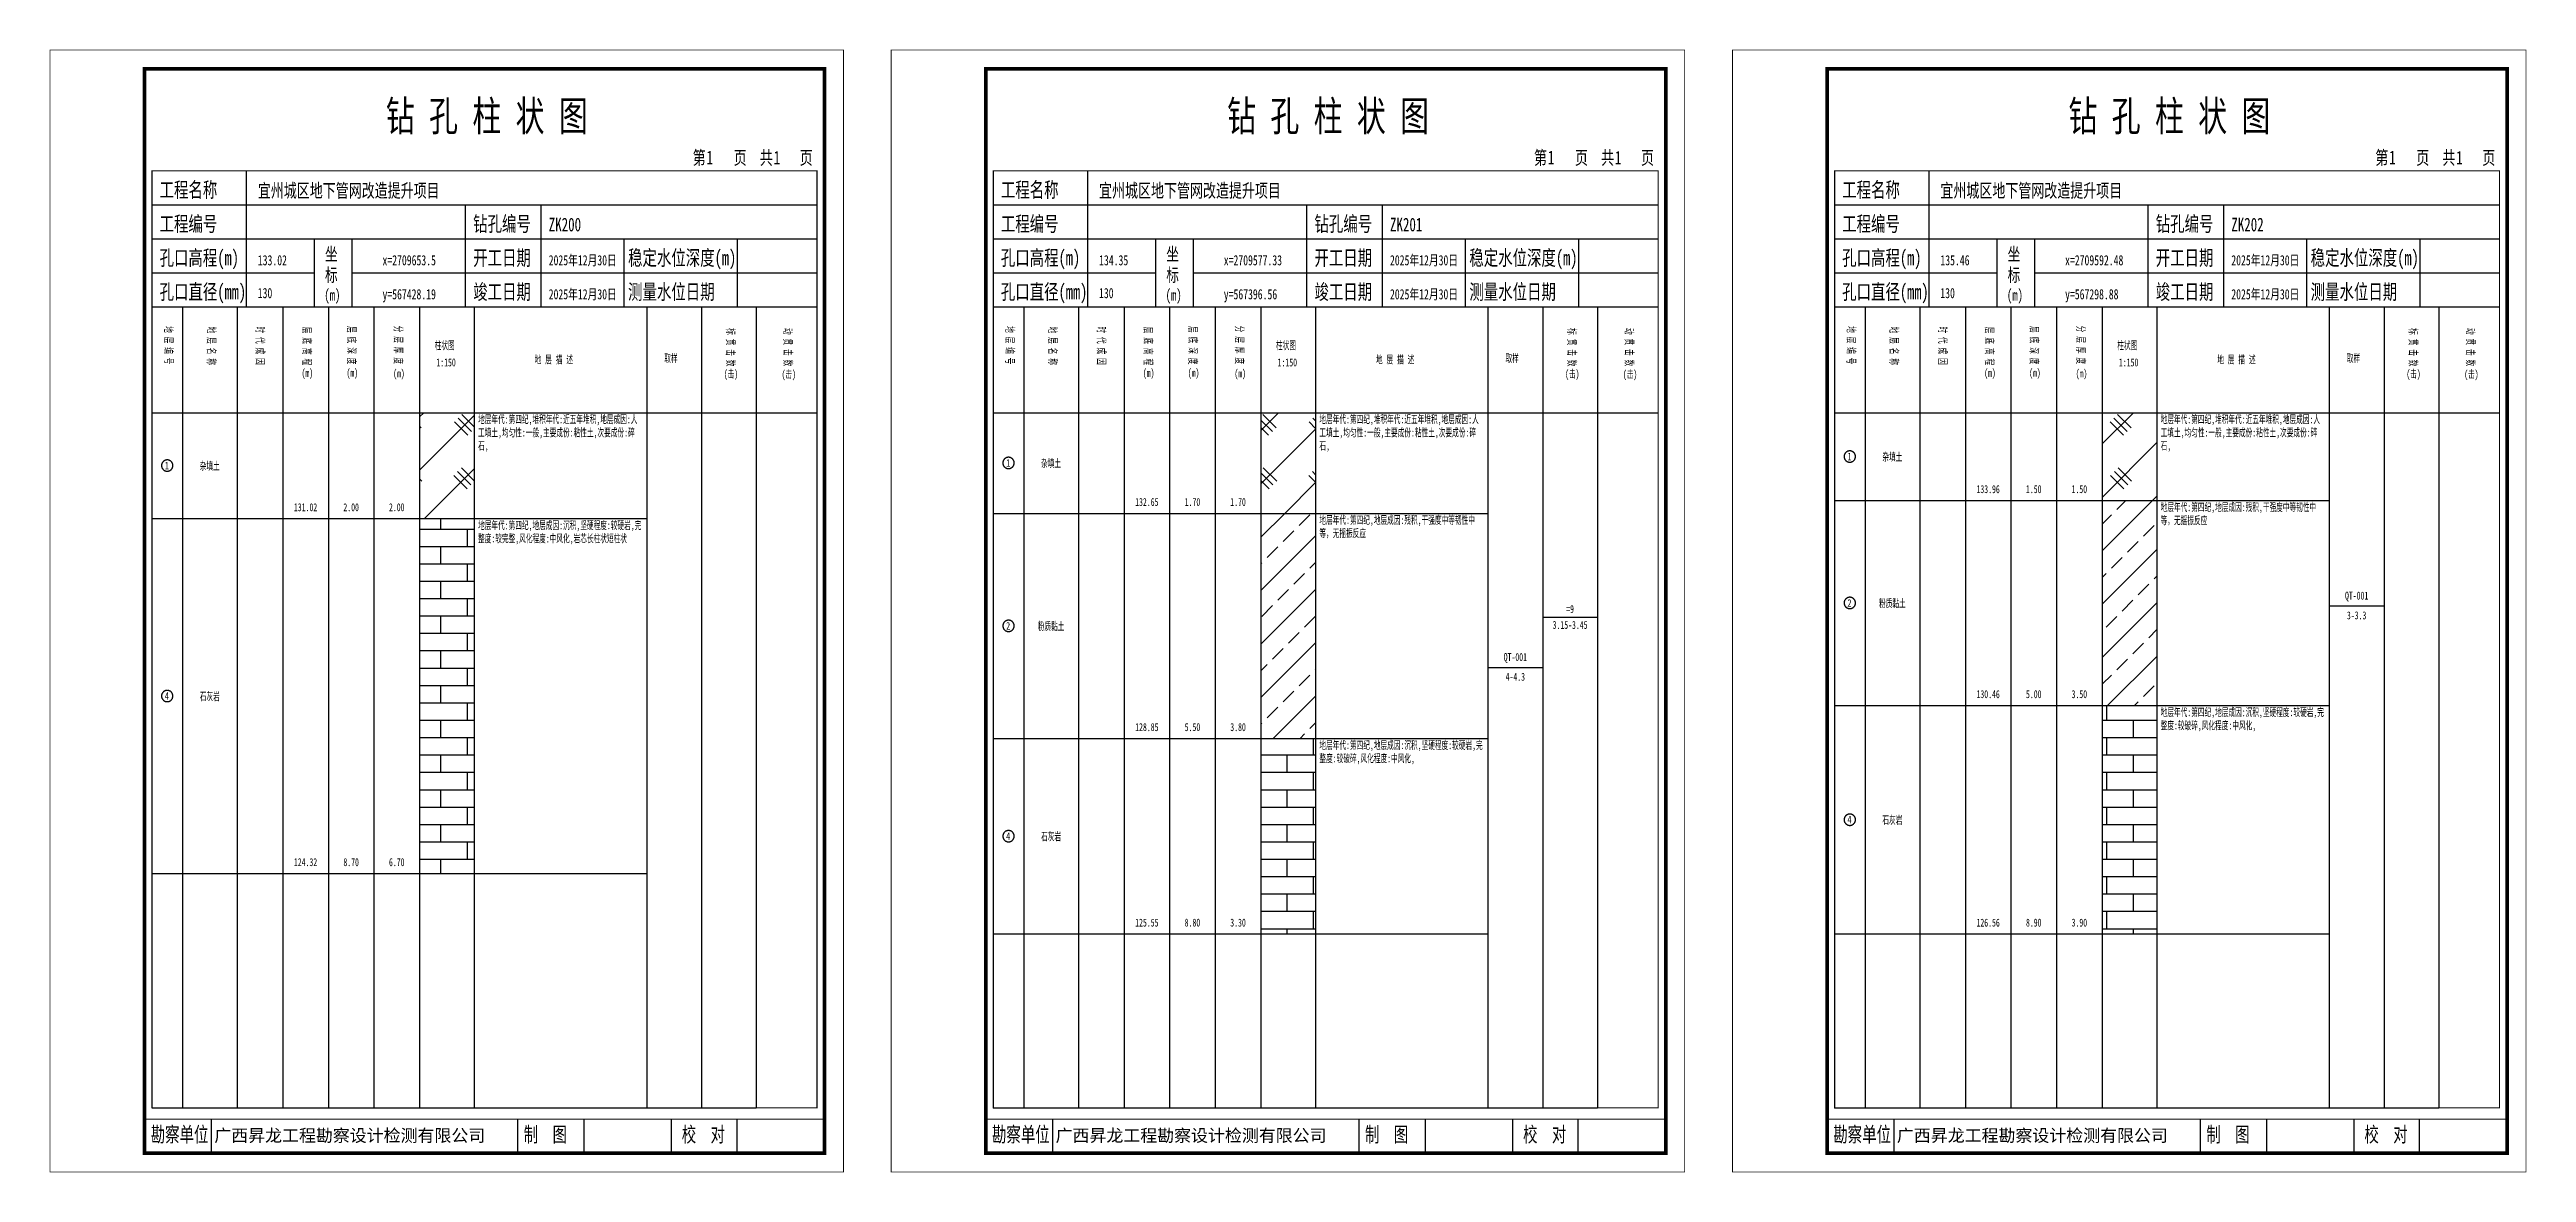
# Model space of a CAD drawing. Header units: millimetres. Extents: x 0 to 2711117, y 0 to 567555.
# Drawn here: x 47209 to 47865, y 0 to 297 of the extents above; entities that cross this region are included whole.
import ezdxf
from ezdxf.enums import TextEntityAlignment as Align

# ---------------------------------------------------------------- set-up
doc = ezdxf.new("R2010")
doc.units = ezdxf.units.MM
doc.layers.add('GICAD_POU_TEXTS', color=7, linetype='Continuous')
doc.layers.add('勘察点图例', color=7, linetype='Continuous')
doc.styles.add('HEAD_FONT', font='simfang.ttf', dxfattribs={"width": 0.6})
doc.styles.add('HEAD_FONT2', font='simfang.ttf', dxfattribs={"width": 0.6})
doc.styles.add('HT', font='simhei.ttf')
doc.styles.add('LZ_FONT', font='simfang.ttf', dxfattribs={"width": 0.7, "height": 8})
doc.styles.add('成果图图块', font='simfang.ttf', dxfattribs={"height": 2.5})
doc.styles.add('成果图表体', font='simfang.ttf', dxfattribs={"width": 0.6, "height": 2.1})
pattern_1 = [(45, (0, 0), (-7.0710678, 7.0710678), []), (135, (2.5, -1), (-14.142136, -14.142136), [5, -15]), (135, (1.5, -2), (-14.142136, -14.142136), [5, -15]), (135, (0.5, -3), (-14.142136, -14.142136), [5, -15]), (135, (16.5, -1), (-14.142136, -14.142136), [5, -15]), (135, (15.5, -2), (-14.142136, -14.142136), [5, -15]), (135, (14.5, -3), (-14.142136, -14.142136), [5, -15])]
pattern_2 = [(0, (0, 0), (0, 4.6), []), (90, (0, 0), (-7, 4.6), [4.6, -4.6])]
pattern_3 = [(45, (0, 0), (-7.0710678, 7.0710678), []), (45, (7.071, 0), (-7.0710678, 7.0710678), [4, -2])]

# ---------------------------------------------------------------- blocks, each defined once
blk = doc.blocks.new('ZK200')
for p, q in [((52, 229), (52, 265)), ((27, 256), (203, 256)), ((110, 229), (110, 256)), ((130, 229), (130, 256)), ((27, 247), (203, 247)), ((70, 229), (70, 247)), ((80, 229), (80, 247)), ((152, 229), (152, 247)), ((182, 229), (182, 247)), ((27, 238), (70, 238)), ((80, 238), (203, 238)), ((27, 229), (35.05, 229)), ((35.05, 229), (35.05, 17)), ((35.05, 229), (49.53, 229)), ((49.53, 229), (49.53, 17)), ((49.53, 229), (61.6, 229)), ((61.6, 229), (61.6, 17)), ((61.6, 229), (73.68, 229)), ((73.68, 229), (73.68, 17)), ((73.68, 229), (85.75, 229)), ((85.75, 229), (85.75, 17)), ((85.75, 229), (97.82, 229)), ((97.82, 229), (97.82, 17)), ((97.82, 229), (112.3, 229)), ((112.3, 229), (112.3, 17)), ((112.3, 229), (157.93, 229)), ((157.93, 229), (157.93, 17)), ((157.93, 229), (172.42, 229)), ((172.42, 229), (172.42, 17)), ((172.42, 229), (186.9, 229)), ((186.9, 229), (186.9, 17)), ((186.9, 229), (203, 229)), ((27, 201), (203, 201)), ((27, 17), (35.05, 17)), ((35.05, 17), (49.53, 17)), ((42.74, 4.95), (42.74, 13.95)), ((42.74, 4.95), (42.74, 13.95)), ((49.53, 17), (61.6, 17)), ((61.6, 17), (73.68, 17)), ((73.68, 17), (85.75, 17)), ((85.75, 17), (97.82, 17)), ((97.82, 17), (112.3, 17)), ((112.3, 17), (157.93, 17)), ((123.83, 4.95), (123.83, 13.95)), ((141.38, 4.95), (141.38, 13.95)), ((157.93, 17), (172.42, 17)), ((164.48, 4.95), (164.48, 13.95)), ((172.42, 17), (186.9, 17)), ((181.84, 4.95), (181.84, 13.95)), ((181.84, 4.95), (181.84, 13.95))]:
    blk.add_line(p, q)
for points, const_width in [([(0, 0), (210, 0), (210, 297), (0, 297)], 0.25), ([(25, 5), (205, 5), (205, 292), (25, 292)], 1), ([(27, 265), (203, 265), (203, 17), (27, 17)], 0.3)]:
    blk.add_lwpolyline(points, close=True, dxfattribs=dict(const_width=const_width))
at = {"const_width": 0.3}
for points in [[(27, 229), (203, 229)], [(25, 14), (205, 14)]]:
    blk.add_lwpolyline(points, dxfattribs=at)
at = {"style": 'LZ_FONT', "width": 0.7}
for s, height, p in [('钻 孔 柱 状 图', 8, (88.9, 275.54)), ('第', 3.6, (170.12, 266.7)), ('1', 3.6, (173.78, 266.75)), ('页', 3.6, (180.96, 266.7)), ('共', 3.6, (187.88, 266.7)), ('1', 3.6, (191.54, 266.7)), ('页', 3.6, (198.44, 266.7)), ('工程名称', 4, (29, 258)), ('宜州城区地下管网改造提升项目', 3.6, (55, 258)), ('工程编号', 4, (29, 249)), ('钻孔编号', 4, (112, 249)), ('ZK200', 3.6, (132, 249)), ('孔口高程(m)', 4, (29, 240)), ('133.02', 2.7, (55, 240)), ('坐', 3.5, (72.79, 241.24)), ('x=2709653.5', 2.7, (88, 240)), ('开工日期', 4, (112, 240)), ('2025年12月30日', 2.7, (132, 240)), ('稳定水位深度(m)', 4, (153, 240)), ('标', 3.5, (72.79, 235.7)), ('孔口直径(mm)', 4, (29, 231)), ('130', 2.7, (54.98, 231.31)), ('(m) ', 3, (72.59, 230.65)), ('y=567428.19', 2.7, (88, 231)), ('竣工日期', 4, (112, 231)), ('2025年12月30日', 2.7, (132, 231)), ('测量水位日期', 4, (153, 231)), ('勘察单位', 4, (26.65, 7.95)), ('制  图', 4, (125.4, 7.95)), ('校  对', 4, (167.22, 7.95))]:
    blk.add_text(s, height=height, dxfattribs=at).set_placement(p)
at = {"style": 'HT'}
blk.add_text('广西昇龙工程勘察设计检测有限公司', height=3.2865, dxfattribs=at).set_placement((43.48, 8.02))
at = {"char_height": 2.1, "width": 22.806, "attachment_point": 1, "rotation": 270, "style": 'HEAD_FONT'}
for s, insert in [('地 层 编 号', (32.46, 223.92)), ('地 层 名 称', (43.79, 223.76)), ('时 代 成 因', (56.67, 223.83)), ('层 底 高 程', (69.07, 223.71)), ('层 底 深 度', (80.9, 223.91)), ('分 层 厚 度', (93.26, 224.01)), ('标 贯 击 数', (181.21, 223.37)), ('动 贯 击 数', (196.38, 223.43))]:
    blk.add_mtext(s, dxfattribs=dict(at, insert=insert))
at = {"char_height": 2.1, "attachment_point": 1}
for s, insert, width, style in [('柱状图', (101.82, 219.87), 7.855, 'HEAD_FONT2'), ('地 层 描 述', (128.29, 216.11), 22.0781, 'HEAD_FONT2'), ('取样', (162.58, 216.44), 7.855, 'HEAD_FONT2'), ('(m)', (66.58, 212.56), 4.7944, 'HEAD_FONT'), ('(m)', (78.47, 212.61), 4.7944, 'HEAD_FONT'), ('(m)', (90.81, 212.43), 4.7944, 'HEAD_FONT'), ('1:150', (102.26, 215.36), 6.9223, 'HEAD_FONT2'), ('(击)', (178.33, 212.31), 7.855, 'HEAD_FONT2'), ('(击)', (193.64, 212.22), 7.855, 'HEAD_FONT2')]:
    blk.add_mtext(s, dxfattribs=dict(at, insert=insert, width=width, style=style))
blk = doc.blocks.new('ZK200_0')
at = {"color": 7}
blk.add_polyline3d([(-1.5, 0.02, 0), (-1.5, -0.06, 0), (-1.49, -0.13, 0), (-1.48, -0.2, 0), (-1.47, -0.28, 0), (-1.46, -0.35, 0), (-1.44, -0.42, 0), (-1.41, -0.49, 0), (-1.39, -0.56, 0), (-1.36, -0.63, 0), (-1.32, -0.69, 0), (-1.29, -0.76, 0), (-1.25, -0.82, 0), (-1.2, -0.88, 0), (-1.16, -0.94, 0), (-1.11, -0.99, 0), (-1.06, -1.04, 0), (-1.01, -1.1, 0), (-0.95, -1.14, 0), (-0.89, -1.19, 0), (-0.83, -1.23, 0), (-0.77, -1.27, 0), (-0.71, -1.31, 0), (-0.64, -1.34, 0), (-0.57, -1.37, 0), (-0.51, -1.4, 0), (-0.44, -1.42, 0), (-0.36, -1.44, 0), (-0.29, -1.46, 0), (-0.22, -1.47, 0), (-0.15, -1.48, 0), (-0.07, -1.48, 0), (0, -1.48, 0), (0.07, -1.48, 0), (0.15, -1.48, 0), (0.22, -1.47, 0), (0.29, -1.46, 0), (0.36, -1.44, 0), (0.44, -1.42, 0), (0.51, -1.4, 0), (0.57, -1.37, 0), (0.64, -1.34, 0), (0.71, -1.31, 0), (0.77, -1.27, 0), (0.83, -1.23, 0), (0.89, -1.19, 0), (0.95, -1.14, 0), (1.01, -1.1, 0), (1.06, -1.04, 0), (1.11, -0.99, 0), (1.16, -0.94, 0), (1.2, -0.88, 0), (1.25, -0.82, 0), (1.29, -0.76, 0), (1.32, -0.69, 0), (1.36, -0.63, 0), (1.39, -0.56, 0), (1.41, -0.49, 0), (1.44, -0.42, 0), (1.46, -0.35, 0), (1.47, -0.28, 0), (1.48, -0.2, 0), (1.49, -0.13, 0), (1.5, -0.06, 0), (1.5, 0.02, 0), (1.5, 0.09, 0), (1.49, 0.16, 0), (1.48, 0.24, 0), (1.47, 0.31, 0), (1.46, 0.38, 0), (1.44, 0.45, 0), (1.41, 0.52, 0), (1.39, 0.59, 0), (1.36, 0.66, 0), (1.32, 0.72, 0), (1.29, 0.79, 0), (1.25, 0.85, 0), (1.2, 0.91, 0), (1.16, 0.97, 0), (1.11, 1.02, 0), (1.06, 1.08, 0), (1.01, 1.13, 0), (0.95, 1.18, 0), (0.89, 1.22, 0), (0.83, 1.26, 0), (0.77, 1.3, 0), (0.71, 1.34, 0), (0.64, 1.37, 0), (0.57, 1.4, 0), (0.51, 1.43, 0), (0.44, 1.45, 0), (0.36, 1.47, 0), (0.29, 1.49, 0), (0.22, 1.5, 0), (0.15, 1.51, 0), (0.07, 1.51, 0), (0, 1.52, 0), (-0.07, 1.51, 0), (-0.15, 1.51, 0), (-0.22, 1.5, 0), (-0.29, 1.49, 0), (-0.36, 1.47, 0), (-0.44, 1.45, 0), (-0.51, 1.43, 0), (-0.57, 1.4, 0), (-0.64, 1.37, 0), (-0.71, 1.34, 0), (-0.77, 1.3, 0), (-0.83, 1.26, 0), (-0.89, 1.22, 0), (-0.95, 1.18, 0), (-1.01, 1.13, 0), (-1.06, 1.08, 0), (-1.11, 1.02, 0), (-1.16, 0.97, 0), (-1.2, 0.91, 0), (-1.25, 0.85, 0), (-1.29, 0.79, 0), (-1.32, 0.72, 0), (-1.36, 0.66, 0), (-1.39, 0.59, 0), (-1.41, 0.52, 0), (-1.44, 0.45, 0), (-1.46, 0.38, 0), (-1.47, 0.31, 0), (-1.48, 0.24, 0), (-1.49, 0.16, 0), (-1.5, 0.09, 0), (-1.5, 0.02, 0)], dxfattribs=at)
at = {"layer": 'GICAD_POU_TEXTS', "color": 7, "style": '成果图图块', "width": 0.7}
blk.add_text('1', height=2, dxfattribs=at).set_placement((-0.09, -0.99), align=Align.CENTER)
blk = doc.blocks.new('ZK200_1')
at = {"color": 7}
blk.add_polyline3d([(-1.5, 0.02, 0), (-1.5, -0.06, 0), (-1.49, -0.13, 0), (-1.48, -0.2, 0), (-1.47, -0.28, 0), (-1.46, -0.35, 0), (-1.44, -0.42, 0), (-1.41, -0.49, 0), (-1.39, -0.56, 0), (-1.36, -0.63, 0), (-1.32, -0.69, 0), (-1.29, -0.76, 0), (-1.25, -0.82, 0), (-1.2, -0.88, 0), (-1.16, -0.94, 0), (-1.11, -0.99, 0), (-1.06, -1.04, 0), (-1.01, -1.1, 0), (-0.95, -1.14, 0), (-0.89, -1.19, 0), (-0.83, -1.23, 0), (-0.77, -1.27, 0), (-0.71, -1.31, 0), (-0.64, -1.34, 0), (-0.57, -1.37, 0), (-0.51, -1.4, 0), (-0.44, -1.42, 0), (-0.36, -1.44, 0), (-0.29, -1.46, 0), (-0.22, -1.47, 0), (-0.15, -1.48, 0), (-0.07, -1.48, 0), (0, -1.48, 0), (0.07, -1.48, 0), (0.15, -1.48, 0), (0.22, -1.47, 0), (0.29, -1.46, 0), (0.36, -1.44, 0), (0.44, -1.42, 0), (0.51, -1.4, 0), (0.57, -1.37, 0), (0.64, -1.34, 0), (0.71, -1.31, 0), (0.77, -1.27, 0), (0.83, -1.23, 0), (0.89, -1.19, 0), (0.95, -1.14, 0), (1.01, -1.1, 0), (1.06, -1.04, 0), (1.11, -0.99, 0), (1.16, -0.94, 0), (1.2, -0.88, 0), (1.25, -0.82, 0), (1.29, -0.76, 0), (1.32, -0.69, 0), (1.36, -0.63, 0), (1.39, -0.56, 0), (1.41, -0.49, 0), (1.44, -0.42, 0), (1.46, -0.35, 0), (1.47, -0.28, 0), (1.48, -0.2, 0), (1.49, -0.13, 0), (1.5, -0.06, 0), (1.5, 0.02, 0), (1.5, 0.09, 0), (1.49, 0.16, 0), (1.48, 0.24, 0), (1.47, 0.31, 0), (1.46, 0.38, 0), (1.44, 0.45, 0), (1.41, 0.52, 0), (1.39, 0.59, 0), (1.36, 0.66, 0), (1.32, 0.72, 0), (1.29, 0.79, 0), (1.25, 0.85, 0), (1.2, 0.91, 0), (1.16, 0.97, 0), (1.11, 1.02, 0), (1.06, 1.08, 0), (1.01, 1.13, 0), (0.95, 1.18, 0), (0.89, 1.22, 0), (0.83, 1.26, 0), (0.77, 1.3, 0), (0.71, 1.34, 0), (0.64, 1.37, 0), (0.57, 1.4, 0), (0.51, 1.43, 0), (0.44, 1.45, 0), (0.36, 1.47, 0), (0.29, 1.49, 0), (0.22, 1.5, 0), (0.15, 1.51, 0), (0.07, 1.51, 0), (0, 1.52, 0), (-0.07, 1.51, 0), (-0.15, 1.51, 0), (-0.22, 1.5, 0), (-0.29, 1.49, 0), (-0.36, 1.47, 0), (-0.44, 1.45, 0), (-0.51, 1.43, 0), (-0.57, 1.4, 0), (-0.64, 1.37, 0), (-0.71, 1.34, 0), (-0.77, 1.3, 0), (-0.83, 1.26, 0), (-0.89, 1.22, 0), (-0.95, 1.18, 0), (-1.01, 1.13, 0), (-1.06, 1.08, 0), (-1.11, 1.02, 0), (-1.16, 0.97, 0), (-1.2, 0.91, 0), (-1.25, 0.85, 0), (-1.29, 0.79, 0), (-1.32, 0.72, 0), (-1.36, 0.66, 0), (-1.39, 0.59, 0), (-1.41, 0.52, 0), (-1.44, 0.45, 0), (-1.46, 0.38, 0), (-1.47, 0.31, 0), (-1.48, 0.24, 0), (-1.49, 0.16, 0), (-1.5, 0.09, 0), (-1.5, 0.02, 0)], dxfattribs=at)
at = {"layer": 'GICAD_POU_TEXTS', "color": 7, "style": '成果图图块', "width": 0.7}
blk.add_text('4', height=2, dxfattribs=at).set_placement((-0.09, -0.99), align=Align.CENTER)
blk = doc.blocks.new('ZK201')
for p, q in [((52, 229), (52, 265)), ((27, 256), (203, 256)), ((110, 229), (110, 256)), ((130, 229), (130, 256)), ((27, 247), (203, 247)), ((70, 229), (70, 247)), ((80, 229), (80, 247)), ((152, 229), (152, 247)), ((182, 229), (182, 247)), ((27, 238), (70, 238)), ((80, 238), (203, 238)), ((27, 229), (35.05, 229)), ((35.05, 229), (35.05, 17)), ((35.05, 229), (49.53, 229)), ((49.53, 229), (49.53, 17)), ((49.53, 229), (61.6, 229)), ((61.6, 229), (61.6, 17)), ((61.6, 229), (73.68, 229)), ((73.68, 229), (73.68, 17)), ((73.68, 229), (85.75, 229)), ((85.75, 229), (85.75, 17)), ((85.75, 229), (97.82, 229)), ((97.82, 229), (97.82, 17)), ((97.82, 229), (112.3, 229)), ((112.3, 229), (112.3, 17)), ((112.3, 229), (157.93, 229)), ((157.93, 229), (157.93, 17)), ((157.93, 229), (172.42, 229)), ((172.42, 229), (172.42, 17)), ((172.42, 229), (186.9, 229)), ((186.9, 229), (186.9, 17)), ((186.9, 229), (203, 229)), ((27, 201), (203, 201)), ((27, 17), (35.05, 17)), ((35.05, 17), (49.53, 17)), ((42.74, 4.95), (42.74, 13.95)), ((42.74, 4.95), (42.74, 13.95)), ((49.53, 17), (61.6, 17)), ((61.6, 17), (73.68, 17)), ((73.68, 17), (85.75, 17)), ((85.75, 17), (97.82, 17)), ((97.82, 17), (112.3, 17)), ((112.3, 17), (157.93, 17)), ((123.83, 4.95), (123.83, 13.95)), ((141.38, 4.95), (141.38, 13.95)), ((157.93, 17), (172.42, 17)), ((164.48, 4.95), (164.48, 13.95)), ((172.42, 17), (186.9, 17)), ((181.84, 4.95), (181.84, 13.95)), ((181.84, 4.95), (181.84, 13.95))]:
    blk.add_line(p, q)
for points, const_width in [([(0, 0), (210, 0), (210, 297), (0, 297)], 0.25), ([(25, 5), (205, 5), (205, 292), (25, 292)], 1), ([(27, 265), (203, 265), (203, 17), (27, 17)], 0.3)]:
    blk.add_lwpolyline(points, close=True, dxfattribs=dict(const_width=const_width))
at = {"const_width": 0.3}
for points in [[(27, 229), (203, 229)], [(25, 14), (205, 14)]]:
    blk.add_lwpolyline(points, dxfattribs=at)
at = {"style": 'LZ_FONT', "width": 0.7}
for s, height, p in [('钻 孔 柱 状 图', 8, (88.9, 275.54)), ('第', 3.6, (170.12, 266.7)), ('1', 3.6, (173.78, 266.75)), ('页', 3.6, (180.96, 266.7)), ('共', 3.6, (187.88, 266.7)), ('1', 3.6, (191.54, 266.7)), ('页', 3.6, (198.44, 266.7)), ('工程名称', 4, (29, 258)), ('宜州城区地下管网改造提升项目', 3.6, (55, 258)), ('工程编号', 4, (29, 249)), ('钻孔编号', 4, (112, 249)), ('ZK201', 3.6, (132, 249)), ('孔口高程(m)', 4, (29, 240)), ('134.35', 2.7, (55, 240)), ('坐', 3.5, (72.79, 241.24)), ('x=2709577.33', 2.7, (88, 240)), ('开工日期', 4, (112, 240)), ('2025年12月30日', 2.7, (132, 240)), ('稳定水位深度(m)', 4, (153, 240)), ('标', 3.5, (72.79, 235.7)), ('孔口直径(mm)', 4, (29, 231)), ('130', 2.7, (54.98, 231.31)), ('(m) ', 3, (72.59, 230.65)), ('y=567396.56', 2.7, (88, 231)), ('竣工日期', 4, (112, 231)), ('2025年12月30日', 2.7, (132, 231)), ('测量水位日期', 4, (153, 231)), ('勘察单位', 4, (26.65, 7.95)), ('制  图', 4, (125.4, 7.95)), ('校  对', 4, (167.22, 7.95))]:
    blk.add_text(s, height=height, dxfattribs=at).set_placement(p)
at = {"style": 'HT'}
blk.add_text('广西昇龙工程勘察设计检测有限公司', height=3.2865, dxfattribs=at).set_placement((43.48, 8.02))
at = {"char_height": 2.1, "width": 22.806, "attachment_point": 1, "rotation": 270, "style": 'HEAD_FONT'}
for s, insert in [('地 层 编 号', (32.46, 223.92)), ('地 层 名 称', (43.79, 223.76)), ('时 代 成 因', (56.67, 223.83)), ('层 底 高 程', (69.07, 223.71)), ('层 底 深 度', (80.9, 223.91)), ('分 层 厚 度', (93.26, 224.01)), ('标 贯 击 数', (181.21, 223.37)), ('动 贯 击 数', (196.38, 223.43))]:
    blk.add_mtext(s, dxfattribs=dict(at, insert=insert))
at = {"char_height": 2.1, "attachment_point": 1}
for s, insert, width, style in [('柱状图', (101.82, 219.87), 7.855, 'HEAD_FONT2'), ('地 层 描 述', (128.29, 216.11), 22.0781, 'HEAD_FONT2'), ('取样', (162.58, 216.44), 7.855, 'HEAD_FONT2'), ('(m)', (66.58, 212.56), 4.7944, 'HEAD_FONT'), ('(m)', (78.47, 212.61), 4.7944, 'HEAD_FONT'), ('(m)', (90.81, 212.43), 4.7944, 'HEAD_FONT'), ('1:150', (102.26, 215.36), 6.9223, 'HEAD_FONT2'), ('(击)', (178.33, 212.31), 7.855, 'HEAD_FONT2'), ('(击)', (193.64, 212.22), 7.855, 'HEAD_FONT2')]:
    blk.add_mtext(s, dxfattribs=dict(at, insert=insert, width=width, style=style))
blk = doc.blocks.new('ZK201_0')
at = {"color": 7}
blk.add_polyline3d([(-1.5, 0.02, 0), (-1.5, -0.06, 0), (-1.49, -0.13, 0), (-1.48, -0.2, 0), (-1.47, -0.28, 0), (-1.46, -0.35, 0), (-1.44, -0.42, 0), (-1.41, -0.49, 0), (-1.39, -0.56, 0), (-1.36, -0.63, 0), (-1.32, -0.69, 0), (-1.29, -0.76, 0), (-1.25, -0.82, 0), (-1.2, -0.88, 0), (-1.16, -0.94, 0), (-1.11, -0.99, 0), (-1.06, -1.04, 0), (-1.01, -1.1, 0), (-0.95, -1.14, 0), (-0.89, -1.19, 0), (-0.83, -1.23, 0), (-0.77, -1.27, 0), (-0.71, -1.31, 0), (-0.64, -1.34, 0), (-0.57, -1.37, 0), (-0.51, -1.4, 0), (-0.44, -1.42, 0), (-0.36, -1.44, 0), (-0.29, -1.46, 0), (-0.22, -1.47, 0), (-0.15, -1.48, 0), (-0.07, -1.48, 0), (0, -1.48, 0), (0.07, -1.48, 0), (0.15, -1.48, 0), (0.22, -1.47, 0), (0.29, -1.46, 0), (0.36, -1.44, 0), (0.44, -1.42, 0), (0.51, -1.4, 0), (0.57, -1.37, 0), (0.64, -1.34, 0), (0.71, -1.31, 0), (0.77, -1.27, 0), (0.83, -1.23, 0), (0.89, -1.19, 0), (0.95, -1.14, 0), (1.01, -1.1, 0), (1.06, -1.04, 0), (1.11, -0.99, 0), (1.16, -0.94, 0), (1.2, -0.88, 0), (1.25, -0.82, 0), (1.29, -0.76, 0), (1.32, -0.69, 0), (1.36, -0.63, 0), (1.39, -0.56, 0), (1.41, -0.49, 0), (1.44, -0.42, 0), (1.46, -0.35, 0), (1.47, -0.28, 0), (1.48, -0.2, 0), (1.49, -0.13, 0), (1.5, -0.06, 0), (1.5, 0.02, 0), (1.5, 0.09, 0), (1.49, 0.16, 0), (1.48, 0.24, 0), (1.47, 0.31, 0), (1.46, 0.38, 0), (1.44, 0.45, 0), (1.41, 0.52, 0), (1.39, 0.59, 0), (1.36, 0.66, 0), (1.32, 0.72, 0), (1.29, 0.79, 0), (1.25, 0.85, 0), (1.2, 0.91, 0), (1.16, 0.97, 0), (1.11, 1.02, 0), (1.06, 1.08, 0), (1.01, 1.13, 0), (0.95, 1.18, 0), (0.89, 1.22, 0), (0.83, 1.26, 0), (0.77, 1.3, 0), (0.71, 1.34, 0), (0.64, 1.37, 0), (0.57, 1.4, 0), (0.51, 1.43, 0), (0.44, 1.45, 0), (0.36, 1.47, 0), (0.29, 1.49, 0), (0.22, 1.5, 0), (0.15, 1.51, 0), (0.07, 1.51, 0), (0, 1.52, 0), (-0.07, 1.51, 0), (-0.15, 1.51, 0), (-0.22, 1.5, 0), (-0.29, 1.49, 0), (-0.36, 1.47, 0), (-0.44, 1.45, 0), (-0.51, 1.43, 0), (-0.57, 1.4, 0), (-0.64, 1.37, 0), (-0.71, 1.34, 0), (-0.77, 1.3, 0), (-0.83, 1.26, 0), (-0.89, 1.22, 0), (-0.95, 1.18, 0), (-1.01, 1.13, 0), (-1.06, 1.08, 0), (-1.11, 1.02, 0), (-1.16, 0.97, 0), (-1.2, 0.91, 0), (-1.25, 0.85, 0), (-1.29, 0.79, 0), (-1.32, 0.72, 0), (-1.36, 0.66, 0), (-1.39, 0.59, 0), (-1.41, 0.52, 0), (-1.44, 0.45, 0), (-1.46, 0.38, 0), (-1.47, 0.31, 0), (-1.48, 0.24, 0), (-1.49, 0.16, 0), (-1.5, 0.09, 0), (-1.5, 0.02, 0)], dxfattribs=at)
at = {"layer": 'GICAD_POU_TEXTS', "color": 7, "style": '成果图图块', "width": 0.7}
blk.add_text('1', height=2, dxfattribs=at).set_placement((-0.09, -0.99), align=Align.CENTER)
blk = doc.blocks.new('ZK201_1')
at = {"color": 7}
blk.add_polyline3d([(-1.5, 0.02, 0), (-1.5, -0.06, 0), (-1.49, -0.13, 0), (-1.48, -0.2, 0), (-1.47, -0.28, 0), (-1.46, -0.35, 0), (-1.44, -0.42, 0), (-1.41, -0.49, 0), (-1.39, -0.56, 0), (-1.36, -0.63, 0), (-1.32, -0.69, 0), (-1.29, -0.76, 0), (-1.25, -0.82, 0), (-1.2, -0.88, 0), (-1.16, -0.94, 0), (-1.11, -0.99, 0), (-1.06, -1.04, 0), (-1.01, -1.1, 0), (-0.95, -1.14, 0), (-0.89, -1.19, 0), (-0.83, -1.23, 0), (-0.77, -1.27, 0), (-0.71, -1.31, 0), (-0.64, -1.34, 0), (-0.57, -1.37, 0), (-0.51, -1.4, 0), (-0.44, -1.42, 0), (-0.36, -1.44, 0), (-0.29, -1.46, 0), (-0.22, -1.47, 0), (-0.15, -1.48, 0), (-0.07, -1.48, 0), (0, -1.48, 0), (0.07, -1.48, 0), (0.15, -1.48, 0), (0.22, -1.47, 0), (0.29, -1.46, 0), (0.36, -1.44, 0), (0.44, -1.42, 0), (0.51, -1.4, 0), (0.57, -1.37, 0), (0.64, -1.34, 0), (0.71, -1.31, 0), (0.77, -1.27, 0), (0.83, -1.23, 0), (0.89, -1.19, 0), (0.95, -1.14, 0), (1.01, -1.1, 0), (1.06, -1.04, 0), (1.11, -0.99, 0), (1.16, -0.94, 0), (1.2, -0.88, 0), (1.25, -0.82, 0), (1.29, -0.76, 0), (1.32, -0.69, 0), (1.36, -0.63, 0), (1.39, -0.56, 0), (1.41, -0.49, 0), (1.44, -0.42, 0), (1.46, -0.35, 0), (1.47, -0.28, 0), (1.48, -0.2, 0), (1.49, -0.13, 0), (1.5, -0.06, 0), (1.5, 0.02, 0), (1.5, 0.09, 0), (1.49, 0.16, 0), (1.48, 0.24, 0), (1.47, 0.31, 0), (1.46, 0.38, 0), (1.44, 0.45, 0), (1.41, 0.52, 0), (1.39, 0.59, 0), (1.36, 0.66, 0), (1.32, 0.72, 0), (1.29, 0.79, 0), (1.25, 0.85, 0), (1.2, 0.91, 0), (1.16, 0.97, 0), (1.11, 1.02, 0), (1.06, 1.08, 0), (1.01, 1.13, 0), (0.95, 1.18, 0), (0.89, 1.22, 0), (0.83, 1.26, 0), (0.77, 1.3, 0), (0.71, 1.34, 0), (0.64, 1.37, 0), (0.57, 1.4, 0), (0.51, 1.43, 0), (0.44, 1.45, 0), (0.36, 1.47, 0), (0.29, 1.49, 0), (0.22, 1.5, 0), (0.15, 1.51, 0), (0.07, 1.51, 0), (0, 1.52, 0), (-0.07, 1.51, 0), (-0.15, 1.51, 0), (-0.22, 1.5, 0), (-0.29, 1.49, 0), (-0.36, 1.47, 0), (-0.44, 1.45, 0), (-0.51, 1.43, 0), (-0.57, 1.4, 0), (-0.64, 1.37, 0), (-0.71, 1.34, 0), (-0.77, 1.3, 0), (-0.83, 1.26, 0), (-0.89, 1.22, 0), (-0.95, 1.18, 0), (-1.01, 1.13, 0), (-1.06, 1.08, 0), (-1.11, 1.02, 0), (-1.16, 0.97, 0), (-1.2, 0.91, 0), (-1.25, 0.85, 0), (-1.29, 0.79, 0), (-1.32, 0.72, 0), (-1.36, 0.66, 0), (-1.39, 0.59, 0), (-1.41, 0.52, 0), (-1.44, 0.45, 0), (-1.46, 0.38, 0), (-1.47, 0.31, 0), (-1.48, 0.24, 0), (-1.49, 0.16, 0), (-1.5, 0.09, 0), (-1.5, 0.02, 0)], dxfattribs=at)
at = {"layer": 'GICAD_POU_TEXTS', "color": 7, "style": '成果图图块', "width": 0.7}
blk.add_text('2', height=2, dxfattribs=at).set_placement((-0.09, -0.99), align=Align.CENTER)
blk = doc.blocks.new('ZK201_2')
at = {"color": 7}
blk.add_polyline3d([(-1.5, 0.02, 0), (-1.5, -0.06, 0), (-1.49, -0.13, 0), (-1.48, -0.2, 0), (-1.47, -0.28, 0), (-1.46, -0.35, 0), (-1.44, -0.42, 0), (-1.41, -0.49, 0), (-1.39, -0.56, 0), (-1.36, -0.63, 0), (-1.32, -0.69, 0), (-1.29, -0.76, 0), (-1.25, -0.82, 0), (-1.2, -0.88, 0), (-1.16, -0.94, 0), (-1.11, -0.99, 0), (-1.06, -1.04, 0), (-1.01, -1.1, 0), (-0.95, -1.14, 0), (-0.89, -1.19, 0), (-0.83, -1.23, 0), (-0.77, -1.27, 0), (-0.71, -1.31, 0), (-0.64, -1.34, 0), (-0.57, -1.37, 0), (-0.51, -1.4, 0), (-0.44, -1.42, 0), (-0.36, -1.44, 0), (-0.29, -1.46, 0), (-0.22, -1.47, 0), (-0.15, -1.48, 0), (-0.07, -1.48, 0), (0, -1.48, 0), (0.07, -1.48, 0), (0.15, -1.48, 0), (0.22, -1.47, 0), (0.29, -1.46, 0), (0.36, -1.44, 0), (0.44, -1.42, 0), (0.51, -1.4, 0), (0.57, -1.37, 0), (0.64, -1.34, 0), (0.71, -1.31, 0), (0.77, -1.27, 0), (0.83, -1.23, 0), (0.89, -1.19, 0), (0.95, -1.14, 0), (1.01, -1.1, 0), (1.06, -1.04, 0), (1.11, -0.99, 0), (1.16, -0.94, 0), (1.2, -0.88, 0), (1.25, -0.82, 0), (1.29, -0.76, 0), (1.32, -0.69, 0), (1.36, -0.63, 0), (1.39, -0.56, 0), (1.41, -0.49, 0), (1.44, -0.42, 0), (1.46, -0.35, 0), (1.47, -0.28, 0), (1.48, -0.2, 0), (1.49, -0.13, 0), (1.5, -0.06, 0), (1.5, 0.02, 0), (1.5, 0.09, 0), (1.49, 0.16, 0), (1.48, 0.24, 0), (1.47, 0.31, 0), (1.46, 0.38, 0), (1.44, 0.45, 0), (1.41, 0.52, 0), (1.39, 0.59, 0), (1.36, 0.66, 0), (1.32, 0.72, 0), (1.29, 0.79, 0), (1.25, 0.85, 0), (1.2, 0.91, 0), (1.16, 0.97, 0), (1.11, 1.02, 0), (1.06, 1.08, 0), (1.01, 1.13, 0), (0.95, 1.18, 0), (0.89, 1.22, 0), (0.83, 1.26, 0), (0.77, 1.3, 0), (0.71, 1.34, 0), (0.64, 1.37, 0), (0.57, 1.4, 0), (0.51, 1.43, 0), (0.44, 1.45, 0), (0.36, 1.47, 0), (0.29, 1.49, 0), (0.22, 1.5, 0), (0.15, 1.51, 0), (0.07, 1.51, 0), (0, 1.52, 0), (-0.07, 1.51, 0), (-0.15, 1.51, 0), (-0.22, 1.5, 0), (-0.29, 1.49, 0), (-0.36, 1.47, 0), (-0.44, 1.45, 0), (-0.51, 1.43, 0), (-0.57, 1.4, 0), (-0.64, 1.37, 0), (-0.71, 1.34, 0), (-0.77, 1.3, 0), (-0.83, 1.26, 0), (-0.89, 1.22, 0), (-0.95, 1.18, 0), (-1.01, 1.13, 0), (-1.06, 1.08, 0), (-1.11, 1.02, 0), (-1.16, 0.97, 0), (-1.2, 0.91, 0), (-1.25, 0.85, 0), (-1.29, 0.79, 0), (-1.32, 0.72, 0), (-1.36, 0.66, 0), (-1.39, 0.59, 0), (-1.41, 0.52, 0), (-1.44, 0.45, 0), (-1.46, 0.38, 0), (-1.47, 0.31, 0), (-1.48, 0.24, 0), (-1.49, 0.16, 0), (-1.5, 0.09, 0), (-1.5, 0.02, 0)], dxfattribs=at)
at = {"layer": 'GICAD_POU_TEXTS', "color": 7, "style": '成果图图块', "width": 0.7}
blk.add_text('4', height=2, dxfattribs=at).set_placement((-0.09, -0.99), align=Align.CENTER)
blk = doc.blocks.new('ZK202')
for p, q in [((52, 229), (52, 265)), ((27, 256), (203, 256)), ((110, 229), (110, 256)), ((130, 229), (130, 256)), ((27, 247), (203, 247)), ((70, 229), (70, 247)), ((80, 229), (80, 247)), ((152, 229), (152, 247)), ((182, 229), (182, 247)), ((27, 238), (70, 238)), ((80, 238), (203, 238)), ((27, 229), (35.05, 229)), ((35.05, 229), (35.05, 17)), ((35.05, 229), (49.53, 229)), ((49.53, 229), (49.53, 17)), ((49.53, 229), (61.6, 229)), ((61.6, 229), (61.6, 17)), ((61.6, 229), (73.68, 229)), ((73.68, 229), (73.68, 17)), ((73.68, 229), (85.75, 229)), ((85.75, 229), (85.75, 17)), ((85.75, 229), (97.82, 229)), ((97.82, 229), (97.82, 17)), ((97.82, 229), (112.3, 229)), ((112.3, 229), (112.3, 17)), ((112.3, 229), (157.93, 229)), ((157.93, 229), (157.93, 17)), ((157.93, 229), (172.42, 229)), ((172.42, 229), (172.42, 17)), ((172.42, 229), (186.9, 229)), ((186.9, 229), (186.9, 17)), ((186.9, 229), (203, 229)), ((27, 201), (203, 201)), ((27, 17), (35.05, 17)), ((35.05, 17), (49.53, 17)), ((42.74, 4.95), (42.74, 13.95)), ((42.74, 4.95), (42.74, 13.95)), ((49.53, 17), (61.6, 17)), ((61.6, 17), (73.68, 17)), ((73.68, 17), (85.75, 17)), ((85.75, 17), (97.82, 17)), ((97.82, 17), (112.3, 17)), ((112.3, 17), (157.93, 17)), ((123.83, 4.95), (123.83, 13.95)), ((141.38, 4.95), (141.38, 13.95)), ((157.93, 17), (172.42, 17)), ((164.48, 4.95), (164.48, 13.95)), ((172.42, 17), (186.9, 17)), ((181.84, 4.95), (181.84, 13.95)), ((181.84, 4.95), (181.84, 13.95))]:
    blk.add_line(p, q)
for points, const_width in [([(0, 0), (210, 0), (210, 297), (0, 297)], 0.25), ([(25, 5), (205, 5), (205, 292), (25, 292)], 1), ([(27, 265), (203, 265), (203, 17), (27, 17)], 0.3)]:
    blk.add_lwpolyline(points, close=True, dxfattribs=dict(const_width=const_width))
at = {"const_width": 0.3}
for points in [[(27, 229), (203, 229)], [(25, 14), (205, 14)]]:
    blk.add_lwpolyline(points, dxfattribs=at)
at = {"style": 'LZ_FONT', "width": 0.7}
for s, height, p in [('钻 孔 柱 状 图', 8, (88.9, 275.54)), ('第', 3.6, (170.12, 266.7)), ('1', 3.6, (173.78, 266.75)), ('页', 3.6, (180.96, 266.7)), ('共', 3.6, (187.88, 266.7)), ('1', 3.6, (191.54, 266.7)), ('页', 3.6, (198.44, 266.7)), ('工程名称', 4, (29, 258)), ('宜州城区地下管网改造提升项目', 3.6, (55, 258)), ('工程编号', 4, (29, 249)), ('钻孔编号', 4, (112, 249)), ('ZK202', 3.6, (132, 249)), ('孔口高程(m)', 4, (29, 240)), ('135.46', 2.7, (55, 240)), ('坐', 3.5, (72.79, 241.24)), ('x=2709592.48', 2.7, (88, 240)), ('开工日期', 4, (112, 240)), ('2025年12月30日', 2.7, (132, 240)), ('稳定水位深度(m)', 4, (153, 240)), ('标', 3.5, (72.79, 235.7)), ('孔口直径(mm)', 4, (29, 231)), ('130', 2.7, (54.98, 231.31)), ('(m) ', 3, (72.59, 230.65)), ('y=567298.88', 2.7, (88, 231)), ('竣工日期', 4, (112, 231)), ('2025年12月30日', 2.7, (132, 231)), ('测量水位日期', 4, (153, 231)), ('勘察单位', 4, (26.65, 7.95)), ('制  图', 4, (125.4, 7.95)), ('校  对', 4, (167.22, 7.95))]:
    blk.add_text(s, height=height, dxfattribs=at).set_placement(p)
at = {"style": 'HT'}
blk.add_text('广西昇龙工程勘察设计检测有限公司', height=3.2865, dxfattribs=at).set_placement((43.48, 8.02))
at = {"char_height": 2.1, "width": 22.806, "attachment_point": 1, "rotation": 270, "style": 'HEAD_FONT'}
for s, insert in [('地 层 编 号', (32.46, 223.92)), ('地 层 名 称', (43.79, 223.76)), ('时 代 成 因', (56.67, 223.83)), ('层 底 高 程', (69.07, 223.71)), ('层 底 深 度', (80.9, 223.91)), ('分 层 厚 度', (93.26, 224.01)), ('标 贯 击 数', (181.21, 223.37)), ('动 贯 击 数', (196.38, 223.43))]:
    blk.add_mtext(s, dxfattribs=dict(at, insert=insert))
at = {"char_height": 2.1, "attachment_point": 1}
for s, insert, width, style in [('柱状图', (101.82, 219.87), 7.855, 'HEAD_FONT2'), ('地 层 描 述', (128.29, 216.11), 22.0781, 'HEAD_FONT2'), ('取样', (162.58, 216.44), 7.855, 'HEAD_FONT2'), ('(m)', (66.58, 212.56), 4.7944, 'HEAD_FONT'), ('(m)', (78.47, 212.61), 4.7944, 'HEAD_FONT'), ('(m)', (90.81, 212.43), 4.7944, 'HEAD_FONT'), ('1:150', (102.26, 215.36), 6.9223, 'HEAD_FONT2'), ('(击)', (178.33, 212.31), 7.855, 'HEAD_FONT2'), ('(击)', (193.64, 212.22), 7.855, 'HEAD_FONT2')]:
    blk.add_mtext(s, dxfattribs=dict(at, insert=insert, width=width, style=style))
blk = doc.blocks.new('ZK202_0')
at = {"color": 7}
blk.add_polyline3d([(-1.5, 0.02, 0), (-1.5, -0.06, 0), (-1.49, -0.13, 0), (-1.48, -0.2, 0), (-1.47, -0.28, 0), (-1.46, -0.35, 0), (-1.44, -0.42, 0), (-1.41, -0.49, 0), (-1.39, -0.56, 0), (-1.36, -0.63, 0), (-1.32, -0.69, 0), (-1.29, -0.76, 0), (-1.25, -0.82, 0), (-1.2, -0.88, 0), (-1.16, -0.94, 0), (-1.11, -0.99, 0), (-1.06, -1.04, 0), (-1.01, -1.1, 0), (-0.95, -1.14, 0), (-0.89, -1.19, 0), (-0.83, -1.23, 0), (-0.77, -1.27, 0), (-0.71, -1.31, 0), (-0.64, -1.34, 0), (-0.57, -1.37, 0), (-0.51, -1.4, 0), (-0.44, -1.42, 0), (-0.36, -1.44, 0), (-0.29, -1.46, 0), (-0.22, -1.47, 0), (-0.15, -1.48, 0), (-0.07, -1.48, 0), (0, -1.48, 0), (0.07, -1.48, 0), (0.15, -1.48, 0), (0.22, -1.47, 0), (0.29, -1.46, 0), (0.36, -1.44, 0), (0.44, -1.42, 0), (0.51, -1.4, 0), (0.57, -1.37, 0), (0.64, -1.34, 0), (0.71, -1.31, 0), (0.77, -1.27, 0), (0.83, -1.23, 0), (0.89, -1.19, 0), (0.95, -1.14, 0), (1.01, -1.1, 0), (1.06, -1.04, 0), (1.11, -0.99, 0), (1.16, -0.94, 0), (1.2, -0.88, 0), (1.25, -0.82, 0), (1.29, -0.76, 0), (1.32, -0.69, 0), (1.36, -0.63, 0), (1.39, -0.56, 0), (1.41, -0.49, 0), (1.44, -0.42, 0), (1.46, -0.35, 0), (1.47, -0.28, 0), (1.48, -0.2, 0), (1.49, -0.13, 0), (1.5, -0.06, 0), (1.5, 0.02, 0), (1.5, 0.09, 0), (1.49, 0.16, 0), (1.48, 0.24, 0), (1.47, 0.31, 0), (1.46, 0.38, 0), (1.44, 0.45, 0), (1.41, 0.52, 0), (1.39, 0.59, 0), (1.36, 0.66, 0), (1.32, 0.72, 0), (1.29, 0.79, 0), (1.25, 0.85, 0), (1.2, 0.91, 0), (1.16, 0.97, 0), (1.11, 1.02, 0), (1.06, 1.08, 0), (1.01, 1.13, 0), (0.95, 1.18, 0), (0.89, 1.22, 0), (0.83, 1.26, 0), (0.77, 1.3, 0), (0.71, 1.34, 0), (0.64, 1.37, 0), (0.57, 1.4, 0), (0.51, 1.43, 0), (0.44, 1.45, 0), (0.36, 1.47, 0), (0.29, 1.49, 0), (0.22, 1.5, 0), (0.15, 1.51, 0), (0.07, 1.51, 0), (0, 1.52, 0), (-0.07, 1.51, 0), (-0.15, 1.51, 0), (-0.22, 1.5, 0), (-0.29, 1.49, 0), (-0.36, 1.47, 0), (-0.44, 1.45, 0), (-0.51, 1.43, 0), (-0.57, 1.4, 0), (-0.64, 1.37, 0), (-0.71, 1.34, 0), (-0.77, 1.3, 0), (-0.83, 1.26, 0), (-0.89, 1.22, 0), (-0.95, 1.18, 0), (-1.01, 1.13, 0), (-1.06, 1.08, 0), (-1.11, 1.02, 0), (-1.16, 0.97, 0), (-1.2, 0.91, 0), (-1.25, 0.85, 0), (-1.29, 0.79, 0), (-1.32, 0.72, 0), (-1.36, 0.66, 0), (-1.39, 0.59, 0), (-1.41, 0.52, 0), (-1.44, 0.45, 0), (-1.46, 0.38, 0), (-1.47, 0.31, 0), (-1.48, 0.24, 0), (-1.49, 0.16, 0), (-1.5, 0.09, 0), (-1.5, 0.02, 0)], dxfattribs=at)
at = {"layer": 'GICAD_POU_TEXTS', "color": 7, "style": '成果图图块', "width": 0.7}
blk.add_text('1', height=2, dxfattribs=at).set_placement((-0.09, -0.99), align=Align.CENTER)
blk = doc.blocks.new('ZK202_1')
at = {"color": 7}
blk.add_polyline3d([(-1.5, 0.02, 0), (-1.5, -0.06, 0), (-1.49, -0.13, 0), (-1.48, -0.2, 0), (-1.47, -0.28, 0), (-1.46, -0.35, 0), (-1.44, -0.42, 0), (-1.41, -0.49, 0), (-1.39, -0.56, 0), (-1.36, -0.63, 0), (-1.32, -0.69, 0), (-1.29, -0.76, 0), (-1.25, -0.82, 0), (-1.2, -0.88, 0), (-1.16, -0.94, 0), (-1.11, -0.99, 0), (-1.06, -1.04, 0), (-1.01, -1.1, 0), (-0.95, -1.14, 0), (-0.89, -1.19, 0), (-0.83, -1.23, 0), (-0.77, -1.27, 0), (-0.71, -1.31, 0), (-0.64, -1.34, 0), (-0.57, -1.37, 0), (-0.51, -1.4, 0), (-0.44, -1.42, 0), (-0.36, -1.44, 0), (-0.29, -1.46, 0), (-0.22, -1.47, 0), (-0.15, -1.48, 0), (-0.07, -1.48, 0), (0, -1.48, 0), (0.07, -1.48, 0), (0.15, -1.48, 0), (0.22, -1.47, 0), (0.29, -1.46, 0), (0.36, -1.44, 0), (0.44, -1.42, 0), (0.51, -1.4, 0), (0.57, -1.37, 0), (0.64, -1.34, 0), (0.71, -1.31, 0), (0.77, -1.27, 0), (0.83, -1.23, 0), (0.89, -1.19, 0), (0.95, -1.14, 0), (1.01, -1.1, 0), (1.06, -1.04, 0), (1.11, -0.99, 0), (1.16, -0.94, 0), (1.2, -0.88, 0), (1.25, -0.82, 0), (1.29, -0.76, 0), (1.32, -0.69, 0), (1.36, -0.63, 0), (1.39, -0.56, 0), (1.41, -0.49, 0), (1.44, -0.42, 0), (1.46, -0.35, 0), (1.47, -0.28, 0), (1.48, -0.2, 0), (1.49, -0.13, 0), (1.5, -0.06, 0), (1.5, 0.02, 0), (1.5, 0.09, 0), (1.49, 0.16, 0), (1.48, 0.24, 0), (1.47, 0.31, 0), (1.46, 0.38, 0), (1.44, 0.45, 0), (1.41, 0.52, 0), (1.39, 0.59, 0), (1.36, 0.66, 0), (1.32, 0.72, 0), (1.29, 0.79, 0), (1.25, 0.85, 0), (1.2, 0.91, 0), (1.16, 0.97, 0), (1.11, 1.02, 0), (1.06, 1.08, 0), (1.01, 1.13, 0), (0.95, 1.18, 0), (0.89, 1.22, 0), (0.83, 1.26, 0), (0.77, 1.3, 0), (0.71, 1.34, 0), (0.64, 1.37, 0), (0.57, 1.4, 0), (0.51, 1.43, 0), (0.44, 1.45, 0), (0.36, 1.47, 0), (0.29, 1.49, 0), (0.22, 1.5, 0), (0.15, 1.51, 0), (0.07, 1.51, 0), (0, 1.52, 0), (-0.07, 1.51, 0), (-0.15, 1.51, 0), (-0.22, 1.5, 0), (-0.29, 1.49, 0), (-0.36, 1.47, 0), (-0.44, 1.45, 0), (-0.51, 1.43, 0), (-0.57, 1.4, 0), (-0.64, 1.37, 0), (-0.71, 1.34, 0), (-0.77, 1.3, 0), (-0.83, 1.26, 0), (-0.89, 1.22, 0), (-0.95, 1.18, 0), (-1.01, 1.13, 0), (-1.06, 1.08, 0), (-1.11, 1.02, 0), (-1.16, 0.97, 0), (-1.2, 0.91, 0), (-1.25, 0.85, 0), (-1.29, 0.79, 0), (-1.32, 0.72, 0), (-1.36, 0.66, 0), (-1.39, 0.59, 0), (-1.41, 0.52, 0), (-1.44, 0.45, 0), (-1.46, 0.38, 0), (-1.47, 0.31, 0), (-1.48, 0.24, 0), (-1.49, 0.16, 0), (-1.5, 0.09, 0), (-1.5, 0.02, 0)], dxfattribs=at)
at = {"layer": 'GICAD_POU_TEXTS', "color": 7, "style": '成果图图块', "width": 0.7}
blk.add_text('2', height=2, dxfattribs=at).set_placement((-0.09, -0.99), align=Align.CENTER)
blk = doc.blocks.new('ZK202_2')
at = {"color": 7}
blk.add_polyline3d([(-1.5, 0.02, 0), (-1.5, -0.06, 0), (-1.49, -0.13, 0), (-1.48, -0.2, 0), (-1.47, -0.28, 0), (-1.46, -0.35, 0), (-1.44, -0.42, 0), (-1.41, -0.49, 0), (-1.39, -0.56, 0), (-1.36, -0.63, 0), (-1.32, -0.69, 0), (-1.29, -0.76, 0), (-1.25, -0.82, 0), (-1.2, -0.88, 0), (-1.16, -0.94, 0), (-1.11, -0.99, 0), (-1.06, -1.04, 0), (-1.01, -1.1, 0), (-0.95, -1.14, 0), (-0.89, -1.19, 0), (-0.83, -1.23, 0), (-0.77, -1.27, 0), (-0.71, -1.31, 0), (-0.64, -1.34, 0), (-0.57, -1.37, 0), (-0.51, -1.4, 0), (-0.44, -1.42, 0), (-0.36, -1.44, 0), (-0.29, -1.46, 0), (-0.22, -1.47, 0), (-0.15, -1.48, 0), (-0.07, -1.48, 0), (0, -1.48, 0), (0.07, -1.48, 0), (0.15, -1.48, 0), (0.22, -1.47, 0), (0.29, -1.46, 0), (0.36, -1.44, 0), (0.44, -1.42, 0), (0.51, -1.4, 0), (0.57, -1.37, 0), (0.64, -1.34, 0), (0.71, -1.31, 0), (0.77, -1.27, 0), (0.83, -1.23, 0), (0.89, -1.19, 0), (0.95, -1.14, 0), (1.01, -1.1, 0), (1.06, -1.04, 0), (1.11, -0.99, 0), (1.16, -0.94, 0), (1.2, -0.88, 0), (1.25, -0.82, 0), (1.29, -0.76, 0), (1.32, -0.69, 0), (1.36, -0.63, 0), (1.39, -0.56, 0), (1.41, -0.49, 0), (1.44, -0.42, 0), (1.46, -0.35, 0), (1.47, -0.28, 0), (1.48, -0.2, 0), (1.49, -0.13, 0), (1.5, -0.06, 0), (1.5, 0.02, 0), (1.5, 0.09, 0), (1.49, 0.16, 0), (1.48, 0.24, 0), (1.47, 0.31, 0), (1.46, 0.38, 0), (1.44, 0.45, 0), (1.41, 0.52, 0), (1.39, 0.59, 0), (1.36, 0.66, 0), (1.32, 0.72, 0), (1.29, 0.79, 0), (1.25, 0.85, 0), (1.2, 0.91, 0), (1.16, 0.97, 0), (1.11, 1.02, 0), (1.06, 1.08, 0), (1.01, 1.13, 0), (0.95, 1.18, 0), (0.89, 1.22, 0), (0.83, 1.26, 0), (0.77, 1.3, 0), (0.71, 1.34, 0), (0.64, 1.37, 0), (0.57, 1.4, 0), (0.51, 1.43, 0), (0.44, 1.45, 0), (0.36, 1.47, 0), (0.29, 1.49, 0), (0.22, 1.5, 0), (0.15, 1.51, 0), (0.07, 1.51, 0), (0, 1.52, 0), (-0.07, 1.51, 0), (-0.15, 1.51, 0), (-0.22, 1.5, 0), (-0.29, 1.49, 0), (-0.36, 1.47, 0), (-0.44, 1.45, 0), (-0.51, 1.43, 0), (-0.57, 1.4, 0), (-0.64, 1.37, 0), (-0.71, 1.34, 0), (-0.77, 1.3, 0), (-0.83, 1.26, 0), (-0.89, 1.22, 0), (-0.95, 1.18, 0), (-1.01, 1.13, 0), (-1.06, 1.08, 0), (-1.11, 1.02, 0), (-1.16, 0.97, 0), (-1.2, 0.91, 0), (-1.25, 0.85, 0), (-1.29, 0.79, 0), (-1.32, 0.72, 0), (-1.36, 0.66, 0), (-1.39, 0.59, 0), (-1.41, 0.52, 0), (-1.44, 0.45, 0), (-1.46, 0.38, 0), (-1.47, 0.31, 0), (-1.48, 0.24, 0), (-1.49, 0.16, 0), (-1.5, 0.09, 0), (-1.5, 0.02, 0)], dxfattribs=at)
at = {"layer": 'GICAD_POU_TEXTS', "color": 7, "style": '成果图图块', "width": 0.7}
blk.add_text('4', height=2, dxfattribs=at).set_placement((-0.09, -0.99), align=Align.CENTER)

msp = doc.modelspace()

# ---------------------------------------------------------------- hatches: boundary and pattern name
at = {"layer": '勘察点图例'}
h = msp.add_hatch(dxfattribs=at)
h.set_pattern_fill('GKZTT', color=256, scale=0.5, style=0, pattern_type=2)
h.set_pattern_definition(pattern_1)
h.paths.add_polyline_path([(47307.36, 172.95), (47321.84, 172.95), (47321.84, 201), (47307.36, 201)])
h = msp.add_hatch(dxfattribs=at)
h.set_pattern_fill('GKZTT', color=256, scale=0.5, style=0, pattern_type=2)
h.set_pattern_definition(pattern_1)
h.paths.add_polyline_path([(47530.04, 174.34), (47544.53, 174.34), (47544.53, 201), (47530.04, 201)])
h = msp.add_hatch(dxfattribs=at)
h.set_pattern_fill('GKZTT', color=256, scale=0.5, style=0, pattern_type=2)
h.set_pattern_definition(pattern_1)
h.paths.add_polyline_path([(47752.73, 177.74), (47767.21, 177.74), (47767.21, 201), (47752.73, 201)])
h = msp.add_hatch(dxfattribs=at)
h.set_pattern_fill('GKFZNT', color=256, scale=0.5, style=0, pattern_type=2)
h.set_pattern_definition(pattern_3)
h.paths.add_polyline_path([(47752.73, 123.47), (47767.21, 123.47), (47767.21, 177.74), (47752.73, 177.74)])
h = msp.add_hatch(dxfattribs=at)
h.set_pattern_fill('GKSHY', color=256, scale=0.5, style=0, pattern_type=2)
h.set_pattern_definition(pattern_2)
h.paths.add_polyline_path([(47307.36, 79), (47321.84, 79), (47321.84, 172.95), (47307.36, 172.95)])
h = msp.add_hatch(dxfattribs=at)
h.set_pattern_fill('GKFZNT', color=256, scale=0.5, style=0, pattern_type=2)
h.set_pattern_definition(pattern_3)
h.paths.add_polyline_path([(47530.04, 114.75), (47544.53, 114.75), (47544.53, 174.34), (47530.04, 174.34)])
h = msp.add_hatch(dxfattribs=at)
h.set_pattern_fill('GKSHY', color=256, scale=0.5, style=0, pattern_type=2)
h.set_pattern_definition(pattern_2)
h.paths.add_polyline_path([(47752.73, 63), (47767.21, 63), (47767.21, 123.47), (47752.73, 123.47)])
h = msp.add_hatch(dxfattribs=at)
h.set_pattern_fill('GKSHY', color=256, scale=0.5, style=0, pattern_type=2)
h.set_pattern_definition(pattern_2)
h.paths.add_polyline_path([(47530.04, 63), (47544.53, 63), (47544.53, 114.75), (47530.04, 114.75)])

# ---------------------------------------------------------------- linework, layer by layer
for p, q in [((47681.91, 177.74), (47767.21, 177.74)), ((47767.21, 177.74), (47812.84, 177.74)), ((47236.54, 172.95), (47321.84, 172.95)), ((47321.84, 172.95), (47367.47, 172.95)), ((47459.22, 174.34), (47544.53, 174.34)), ((47544.53, 174.34), (47590.16, 174.34)), ((47604.64, 146.9), (47619.13, 146.9)), ((47812.84, 149.83), (47827.33, 149.83)), ((47590.16, 133.57), (47604.64, 133.57)), ((47681.91, 123.47), (47767.21, 123.47)), ((47767.21, 123.47), (47812.84, 123.47)), ((47459.22, 114.75), (47544.53, 114.75)), ((47544.53, 114.75), (47590.16, 114.75)), ((47236.54, 79), (47321.84, 79)), ((47321.84, 79), (47367.47, 79)), ((47459.22, 63), (47544.53, 63)), ((47544.53, 63), (47590.16, 63)), ((47681.91, 63), (47767.21, 63)), ((47767.21, 63), (47812.84, 63))]:
    msp.add_line(p, q, dxfattribs=at)

# ---------------------------------------------------------------- block references
for name, p in [('ZK200', (47209.54, 0)), ('ZK201', (47432.22, 0)), ('ZK202', (47654.91, 0)), ('ZK202_0', (47685.93, 189.37)), ('ZK200_0', (47240.56, 186.98)), ('ZK201_0', (47463.25, 187.67)), ('ZK202_1', (47685.93, 150.61)), ('ZK201_1', (47463.25, 144.55)), ('ZK200_1', (47240.56, 125.98)), ('ZK202_2', (47685.93, 93.24)), ('ZK201_2', (47463.25, 88.88))]:
    msp.add_blockref(name, p, dxfattribs=at)

# ---------------------------------------------------------------- texts
at = {"layer": '勘察点图例', "style": '成果图表体', "width": 0.6}
for s, p in [('杂填土', (47697.2, 189.37)), ('杂填土', (47251.83, 186.98)), ('杂填土', (47474.51, 187.67)), ('132.65', (47499.86, 177.34)), ('1.70', (47511.94, 177.34)), ('1.70', (47524.01, 177.34)), ('133.96', (47722.55, 180.74)), ('1.50', (47734.62, 180.74)), ('1.50', (47746.69, 180.74)), ('131.02', (47277.18, 175.95)), ('2.00', (47289.25, 175.95)), ('2.00', (47301.32, 175.95)), ('粉质黏土', (47697.2, 150.61)), ('QT-001', (47820.09, 152.33)), ('粉质黏土', (47474.51, 144.55)), ('3.15-3.45', (47611.89, 144.8)), ('=9', (47611.89, 149)), ('3-3.3', (47820.09, 147.33)), ('QT-001', (47597.4, 136.07)), ('4-4.3', (47597.4, 131.07)), ('石灰岩', (47251.83, 125.98)), ('130.46', (47722.55, 126.47)), ('5.00', (47734.62, 126.47)), ('3.50', (47746.69, 126.47)), ('128.85', (47499.86, 117.75)), ('5.50', (47511.94, 117.75)), ('3.80', (47524.01, 117.75)), ('石灰岩', (47697.2, 93.24)), ('石灰岩', (47474.51, 88.88)), ('124.32', (47277.18, 82)), ('8.70', (47289.25, 82)), ('6.70', (47301.32, 82)), ('125.55', (47499.86, 66)), ('8.80', (47511.94, 66)), ('3.30', (47524.01, 66)), ('126.56', (47722.55, 66)), ('8.90', (47734.62, 66)), ('3.90', (47746.69, 66))]:
    msp.add_text(s, height=2.1, dxfattribs=at).set_placement(p, align=Align.MIDDLE)
at = {"layer": '勘察点图例', "char_height": 2.1, "width": 43.6296, "attachment_point": 1, "style": '成果图表体'}
for s, insert in [('地层年代:第四纪,堆积年代:近五年堆积,地层成因:人工填土,均匀性:一般,主要成份:粘性土,次要成份:碎石,', (47322.84, 200.3)), ('地层年代:第四纪,堆积年代:近五年堆积,地层成因:人工填土,均匀性:一般,主要成份:粘性土,次要成份:碎石,', (47545.53, 200.3)), ('地层年代:第四纪,堆积年代:近五年堆积,地层成因:人工填土,均匀性:一般,主要成份:粘性土,次要成份:碎石,', (47768.21, 200.3)), ('地层年代:第四纪,地层成因:残积,干强度中等韧性中等，无摇振反应', (47768.21, 177.04)), ('地层年代:第四纪,地层成因:沉积,坚硬程度:较硬岩,完整度:较完整,风化程度:中风化,岩芯长柱状短柱状', (47322.84, 172.25)), ('地层年代:第四纪,地层成因:残积,干强度中等韧性中等，无摇振反应', (47545.53, 173.64)), ('地层年代:第四纪,地层成因:沉积,坚硬程度:较硬岩,完整度:较破碎,风化程度:中风化,', (47768.21, 122.77)), ('地层年代:第四纪,地层成因:沉积,坚硬程度:较硬岩,完整度:较破碎,风化程度:中风化,', (47545.53, 114.05))]:
    msp.add_mtext(s, dxfattribs=dict(at, insert=insert))

doc.saveas('drawing.dxf')
